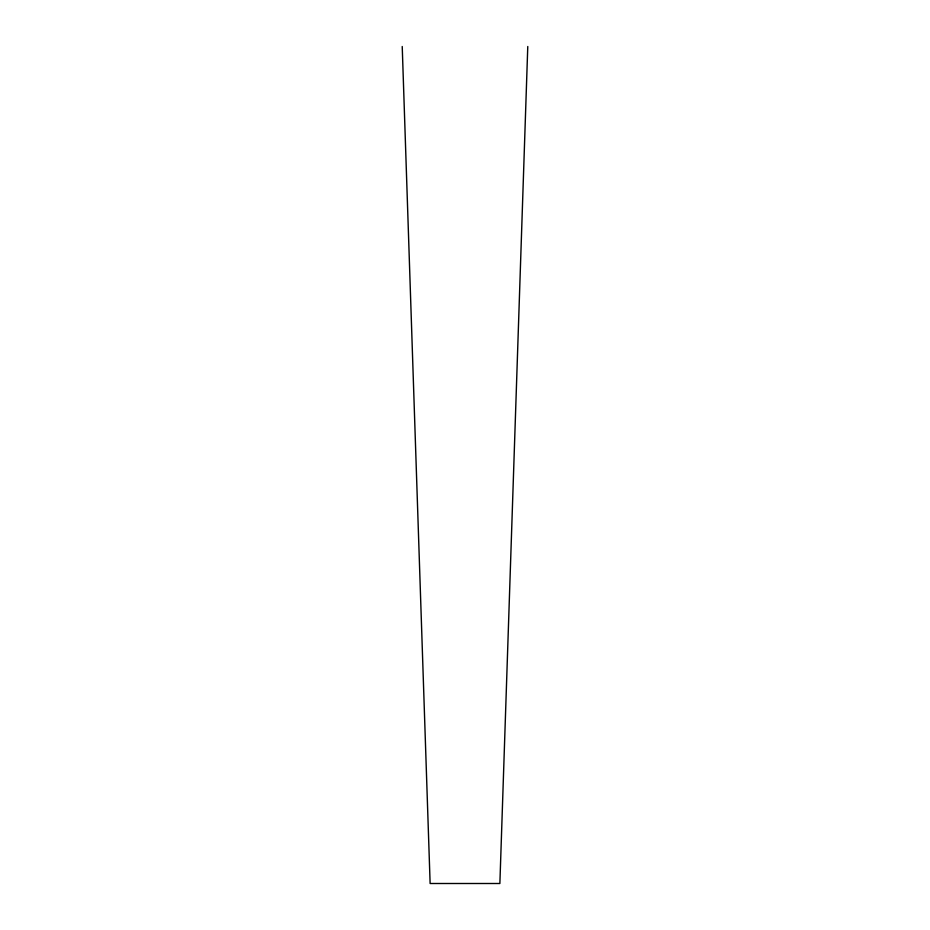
<?xml version="1.0" encoding="UTF-8"?>
<svg xmlns="http://www.w3.org/2000/svg" width="930" height="930" viewBox="0 0 930 930"><rect width="100%" height="100%" fill="white"/><g stroke="black" fill="none" stroke-linecap="round" stroke-linejoin="round"><path stroke-width="1.4" d="M527.775 46.5L499.875 883.5L430.125 883.5L402.225 46.5"/></g></svg>
